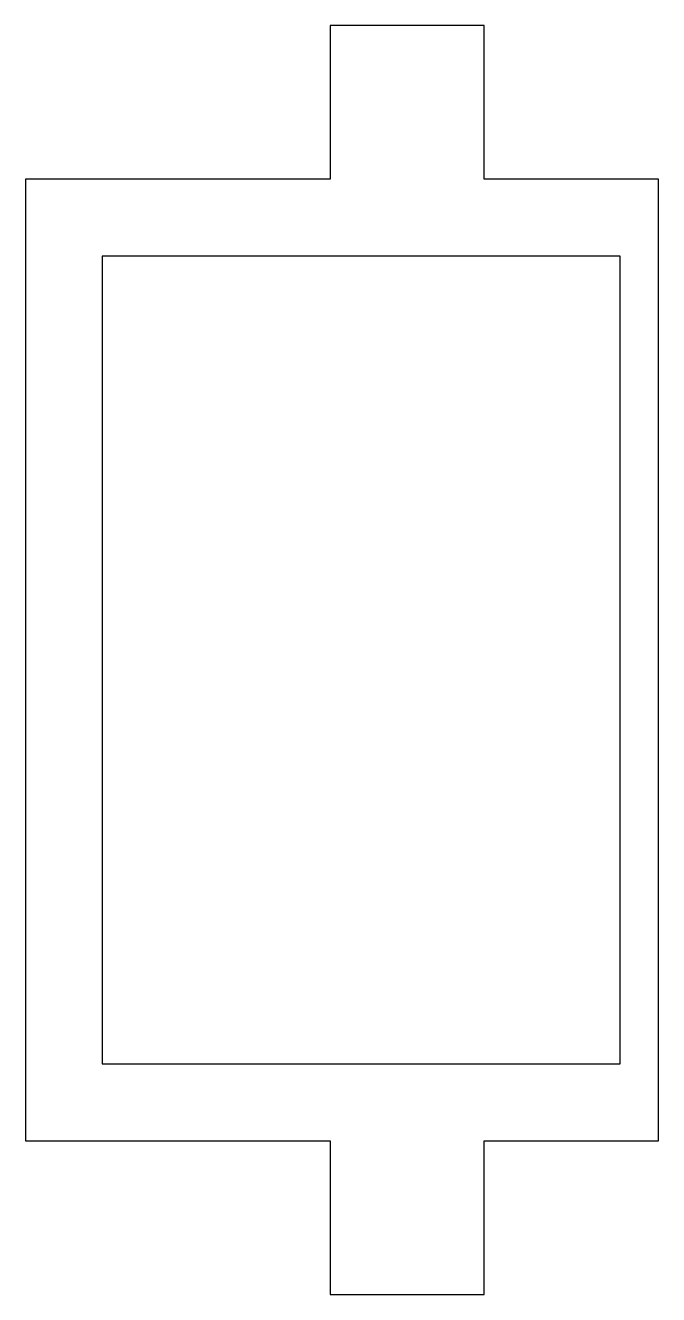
# Model space of a CAD drawing. Header units: millimetres. Extents: x 3073.5 to 3098.6, y 1515.3 to 1565.6.
import ezdxf

# ---------------------------------------------------------------- set-up
doc = ezdxf.new("R2010")
doc.units = ezdxf.units.MM

msp = doc.modelspace()

# ---------------------------------------------------------------- linework, layer by layer
at = {"color": 254, "true_color": 0xcad1ee, "extrusion": (7.48152e-07, -5.9798e-17, -1)}
for p, q in [((3085.625, 1565.56, 0.994), (3085.625, 1559.464, 0.994)), ((3091.721, 1565.56, 0.994), (3085.625, 1565.56, 0.994)), ((3091.721, 1559.464, 0.994), (3091.721, 1565.56, 0.994)), ((3073.549, 1559.47, 0.994), (3073.549, 1521.364, 0.994)), ((3085.625, 1559.464, 0.994), (3073.549, 1559.47, 0.994)), ((3098.634, 1559.464, 0.994), (3091.721, 1559.464, 0.994)), ((3098.634, 1521.364, 0.994), (3098.634, 1559.464, 0.994)), ((3097.11, 1556.416, 0.994), (3076.597, 1556.416, 0.994)), ((3076.597, 1556.416, 0.994), (3076.597, 1524.412, 0.994)), ((3097.11, 1524.412, 0.994), (3097.11, 1556.416, 0.994)), ((3076.597, 1524.412, 0.994), (3097.11, 1524.412, 0.994)), ((3073.549, 1521.364, 0.994), (3085.625, 1521.364, 0.994)), ((3085.625, 1521.364, 0.994), (3085.625, 1515.268, 0.994)), ((3091.721, 1521.364, 0.994), (3098.634, 1521.364, 0.994)), ((3091.721, 1515.268, 0.994), (3091.721, 1521.364, 0.994)), ((3085.625, 1515.268, 0.994), (3091.721, 1515.268, 0.994))]:
    msp.add_line(p, q, dxfattribs=at)

doc.saveas('drawing.dxf')
